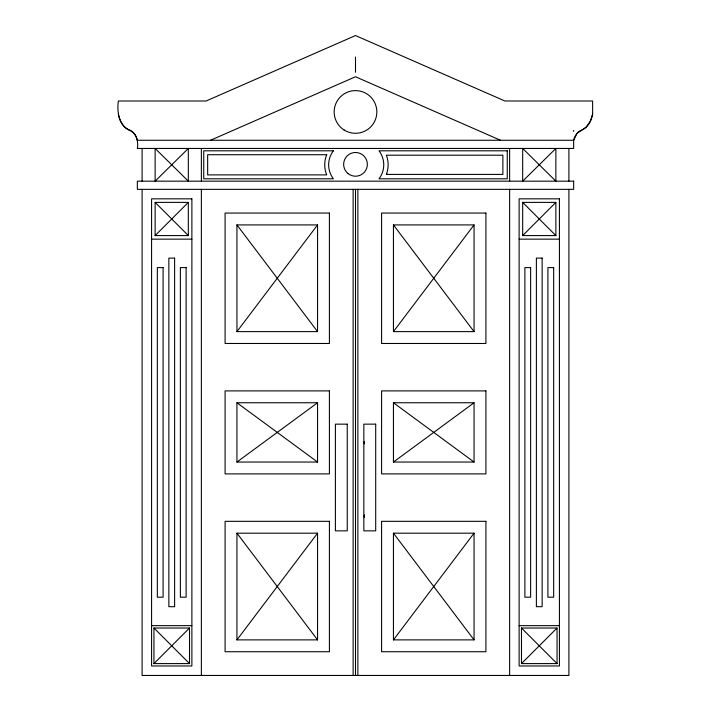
<?xml version="1.0" encoding="UTF-8"?>
<svg xmlns="http://www.w3.org/2000/svg" width="711" height="711" viewBox="0 0 711 711"><rect width="100%" height="100%" fill="white"/><g stroke="black" fill="none" stroke-linecap="round" stroke-linejoin="round"><path stroke-width="1.07" d="M573.653 140.263L577.012 133.384L586.113 127.171L590.246 121.465L592.627 114.089L592.627 100.998L504.89 100.998L355.5 35.55L206.11 100.998L118.373 100.998C116.755 111.458 118.817 126.176 130.237 130.451C136.708 133.615 138.556 141.889 137.347 148.448L573.653 148.448L573.653 140.263L137.347 140.263M236.941 331.619L317.559 224.916L236.941 224.916L236.941 331.619L317.559 331.619L317.559 224.916M393.441 331.619L474.059 224.916L393.441 224.916L393.441 331.619L474.059 331.619L474.059 224.916M236.941 639.882L317.559 533.179L236.941 533.179L236.941 639.882L317.559 639.882L317.559 533.179M393.441 639.882L474.059 533.179L393.441 533.179L393.441 639.882L474.059 639.882L474.059 533.179M155.131 235.59L188.326 202.386L188.326 235.59L155.131 235.59L155.131 202.386L188.326 202.386M522.674 235.59L555.869 202.386L522.674 202.386L522.674 235.59L555.869 235.59L555.869 202.386M153.949 663.594L189.517 628.026L189.517 663.594L153.949 663.594L153.949 628.026L189.517 628.026M521.483 663.594L557.051 628.026L557.051 663.594L521.483 663.594L521.483 628.026L557.051 628.026M236.941 462.043L317.559 402.755L317.559 462.043L236.941 462.043L236.941 402.755L317.559 402.755M393.441 462.043L474.059 402.755L474.059 462.043L393.441 462.043L393.441 402.755L474.059 402.755M210.518 140.263L355.5 76.752L500.482 140.263M151.576 239.145L191.881 239.145M519.119 239.145L559.424 239.145M151.576 625.653L191.881 625.653M519.119 625.653L559.424 625.653M393.441 402.755L474.059 462.043M236.941 402.755L317.559 462.043M522.674 202.386L555.869 235.59M155.131 202.386L188.326 235.59M521.483 628.026L557.051 663.594M153.949 628.026L189.517 663.594M393.441 224.916L474.059 331.619M236.941 224.916L317.559 331.619M393.441 533.179L474.059 639.882M236.941 533.179L317.559 639.882M573.653 130.451L573.653 131.375M568.907 148.448L568.907 181.163M568.907 189.348L568.907 675.45L142.093 675.45L142.093 189.348M509.627 148.448L509.627 181.163M509.627 189.348L509.627 675.45M357.873 189.348L357.873 675.45M355.5 57.022L355.5 72.291M355.5 189.348L355.5 675.45M353.127 189.348L353.127 675.45M201.373 148.448L201.373 181.163M201.373 189.348L201.373 675.45M142.093 148.448L142.093 181.163M364.405 443.904A4.746 4.746 0 0 1 364.405 441.451M364.405 517.412A4.746 4.746 0 0 1 364.405 514.96M137.365 140.254A15.74 11.136 90 0 0 130.229 130.477A22.37 15.82 -90 0 1 118.328 114.107M573.635 140.254A15.74 11.136 90 0 1 580.771 130.477A22.37 15.82 90 0 0 592.672 114.107M326.722 154.722L326.153 156.162A26.92 26.92 0 0 0 326.153 173.448L326.722 174.888L207.656 174.888L207.656 154.722L326.722 154.722M386.686 173.6L386.357 174.417L502.881 174.417L502.881 155.194L386.357 155.194L386.686 156.011A27.391 27.391 0 0 1 386.686 173.6M188.326 148.448L155.131 181.163L155.131 148.448L188.326 181.163L188.326 148.448M555.869 148.448L522.674 181.163L522.674 148.448L555.869 181.163L555.869 148.448M333.388 150.812L203.737 150.812L203.737 178.799L333.388 178.799A23.01 23.01 0 0 1 333.388 150.812M507.263 150.812L379.007 150.812A23.01 23.01 0 0 1 379.007 178.799L507.263 178.799L507.263 150.812M573.653 181.163L137.347 181.163L137.347 189.348L573.653 189.348L573.653 181.163M191.881 198.831L151.576 198.831L151.576 665.967L191.881 665.967L191.881 198.831M559.424 198.831L519.119 198.831L519.119 665.967L559.424 665.967L559.424 198.831M329.415 213.06L225.085 213.06L225.085 343.475L329.415 343.475L329.415 213.06M485.915 213.06L381.585 213.06L381.585 343.475L485.915 343.475L485.915 213.06M174.613 258.111L168.854 258.111L168.854 606.687L174.613 606.687L174.613 258.111M542.146 258.111L536.387 258.111L536.387 606.687L542.146 606.687L542.146 258.111M163.095 267.603L157.335 267.603L157.335 597.196L163.095 597.196L163.095 267.603M186.122 267.603L180.372 267.603L180.372 597.196L186.122 597.196L186.122 267.603M530.628 267.603L524.878 267.603L524.878 597.196L530.628 597.196L530.628 267.603M553.665 267.603L547.905 267.603L547.905 597.196L553.665 597.196L553.665 267.603M329.415 390.899L225.085 390.899L225.085 473.899L329.415 473.899L329.415 390.899M485.915 390.899L381.585 390.899L381.585 473.899L485.915 473.899L485.915 390.899M347.252 424.147L335.396 424.147L335.396 530.85L347.252 530.85L347.252 424.147M375.701 424.147L363.845 424.147L363.845 530.85L375.701 530.85L375.701 424.147M329.415 521.323L225.085 521.323L225.085 651.738L329.415 651.738L329.415 521.323M485.915 521.323L381.585 521.323L381.585 651.738L485.915 651.738L485.915 521.323M344.062 129.971A21.339 21.339 0 0 0 376.821 112.845A21.339 21.339 0 0 0 345.617 93.043A21.339 21.339 0 0 0 344.062 129.971M348.052 173.573A11.856 11.856 0 0 0 367.214 166.187A11.856 11.856 0 0 0 351.234 153.283A11.856 11.856 0 0 0 348.052 173.573"/></g></svg>
